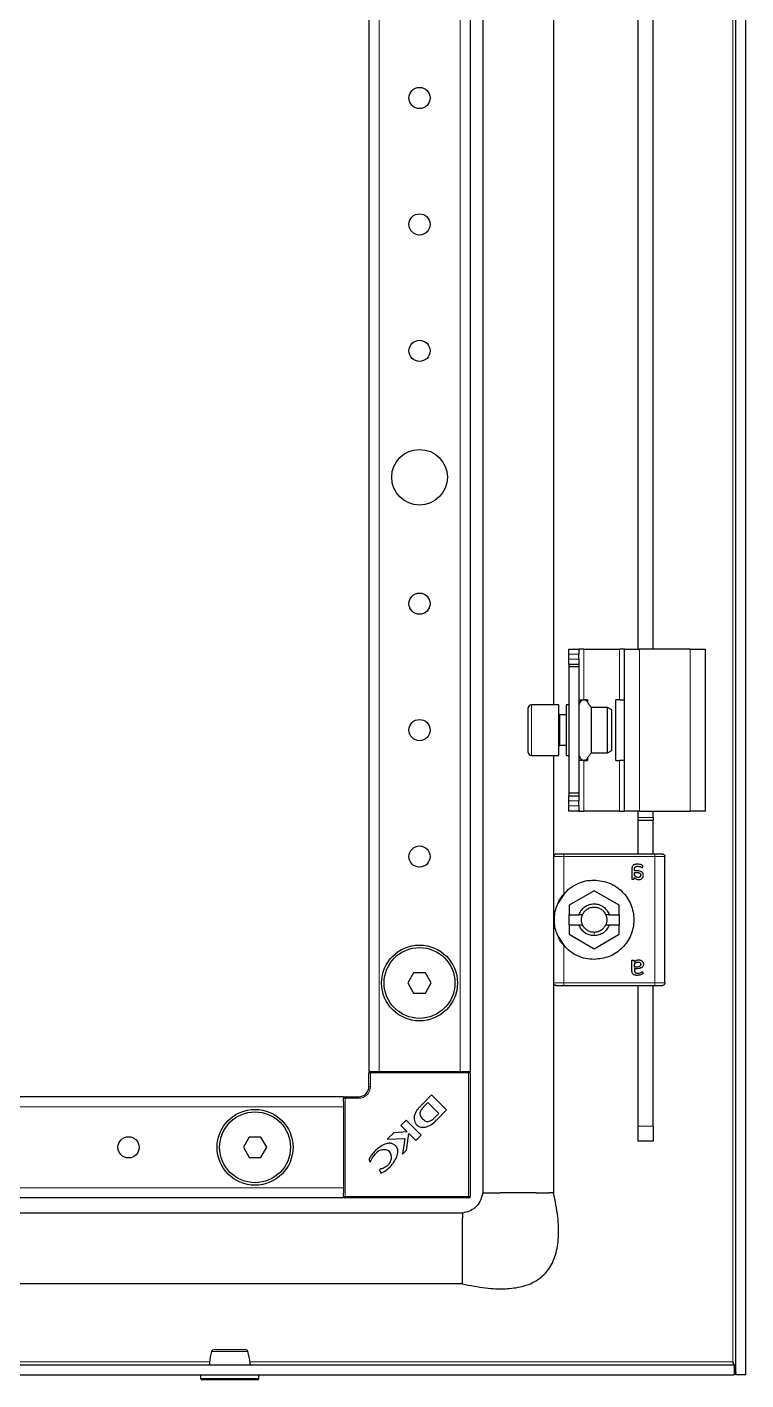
# Model space of a CAD drawing. Header units: millimetres. Extents: x -672 to 1653, y -981 to 741.
# Drawn here: x 1510.5 to 1652.5, y -865.4 to -597.9 of the extents above; entities that cross this region are included whole.
import ezdxf

# ---------------------------------------------------------------- set-up
doc = ezdxf.new("R2010")
doc.units = ezdxf.units.MM
doc.linetypes.add('SLD-Сплошная', pattern=[0])

msp = doc.modelspace()

# ---------------------------------------------------------------- linework, layer by layer
at = {"color": 7, "linetype": 'SLD-Сплошная', "lineweight": 25}
for p, q in [((1650.51, -864.41), (1650.51, 490.59)), ((1652.51, -864.41), (1652.51, 490.59)), ((1600.51, 454.59), (1600.51, -828.41)), ((1578.01, 430.59), (1578.01, -804.41)), ((1598.01, 430.59), (1598.01, -804.41)), ((1614.51, -437.09), (1614.51, -731.91)), ((1631.21, -720.91), (1631.21, -437.41)), ((1634.21, -720.91), (1634.21, -437.41)), ((1617.51, -720.91), (1619.51, -720.91)), ((1617.51, -721.91), (1617.51, -720.91)), ((1617.51, -722.91), (1617.51, -721.91)), ((1619.51, -720.91), (1619.51, -721.91)), ((1620.51, -720.91), (1619.51, -720.91)), ((1619.51, -722.91), (1619.51, -721.91)), ((1620.51, -720.91), (1627.51, -720.91)), ((1628.51, -720.91), (1627.51, -720.91)), ((1628.51, -720.91), (1631.51, -720.91)), ((1628.51, -752.91), (1628.51, -720.91)), ((1641.51, -720.91), (1631.51, -720.91)), ((1641.51, -720.91), (1644.51, -720.91)), ((1644.51, -752.91), (1644.51, -720.91)), ((1617.51, -723.91), (1617.51, -722.91)), ((1619.51, -723.91), (1617.51, -723.91)), ((1617.51, -723.91), (1617.51, -724.41)), ((1619.51, -724.41), (1617.51, -724.41)), ((1617.51, -724.41), (1617.51, -749.41)), ((1619.51, -722.91), (1619.51, -723.91)), ((1619.51, -723.91), (1619.51, -724.41)), ((1619.51, -724.41), (1619.51, -749.41)), ((1609.51, -739.16), (1609.51, -732.51)), ((1615.51, -731.91), (1610.11, -731.91)), ((1615.51, -739.47), (1615.51, -731.91)), ((1617.51, -731.91), (1617.01, -731.91)), ((1617.01, -731.91), (1617.01, -733.12)), ((1619.51, -730.91), (1620.51, -730.91)), ((1621.21, -730.91), (1620.51, -730.91)), ((1621.21, -730.91), (1621.21, -731.36)), ((1625.14, -732.41), (1622.01, -732.41)), ((1622.01, -741.41), (1622.01, -732.41)), ((1626.01, -732.91), (1625.14, -732.41)), ((1625.14, -741.41), (1625.14, -732.41)), ((1626.01, -740.91), (1626.01, -732.91)), ((1626.81, -742.91), (1626.81, -730.91)), ((1627.51, -730.91), (1626.81, -730.91)), ((1627.51, -730.91), (1628.51, -730.91)), ((1617.01, -733.91), (1615.76, -733.91)), ((1617.01, -733.12), (1617.01, -741.91)), ((1609.51, -741.31), (1609.51, -739.16)), ((1615.51, -741.91), (1615.51, -739.47)), ((1615.76, -739.91), (1617.01, -739.91)), ((1625.14, -741.41), (1626.01, -740.91)), ((1610.11, -741.91), (1615.51, -741.91)), ((1614.51, -741.91), (1614.51, -761.74)), ((1617.01, -741.91), (1617.51, -741.91)), ((1620.51, -742.91), (1619.51, -742.91)), ((1620.51, -742.91), (1621.21, -742.91)), ((1621.21, -742.46), (1621.21, -742.91)), ((1622.01, -741.41), (1625.14, -741.41)), ((1626.81, -742.91), (1627.51, -742.91)), ((1628.51, -742.91), (1627.51, -742.91)), ((1619.51, -749.41), (1617.51, -749.41)), ((1617.51, -749.41), (1617.51, -749.91)), ((1617.51, -749.91), (1619.51, -749.91)), ((1617.51, -750.91), (1617.51, -749.91)), ((1617.51, -751.91), (1617.51, -750.91)), ((1619.51, -749.41), (1619.51, -749.91)), ((1619.51, -749.91), (1619.51, -750.91)), ((1619.51, -751.91), (1619.51, -750.91)), ((1617.51, -752.91), (1617.51, -751.91)), ((1619.51, -752.91), (1617.51, -752.91)), ((1619.51, -751.91), (1619.51, -752.91)), ((1619.51, -752.91), (1620.51, -752.91)), ((1627.51, -752.91), (1620.51, -752.91)), ((1627.51, -752.91), (1628.51, -752.91)), ((1631.51, -752.91), (1628.51, -752.91)), ((1631.21, -754.21), (1631.21, -752.91)), ((1631.21, -754.71), (1631.21, -754.21)), ((1631.51, -752.91), (1641.51, -752.91)), ((1634.21, -754.21), (1634.21, -752.91)), ((1634.21, -754.21), (1634.21, -754.71)), ((1644.51, -752.91), (1641.51, -752.91)), ((1631.21, -754.71), (1634.21, -754.71)), ((1631.21, -761.41), (1631.21, -754.71)), ((1634.21, -761.41), (1634.21, -754.71)), ((1614.51, -761.91), (1614.51, -786.91)), ((1634.51, -761.41), (1616.51, -761.41)), ((1635.11, -761.41), (1634.86, -761.41)), ((1636.51, -786.91), (1636.51, -761.91)), ((1629.95, -764.45), (1629.95, -766.32)), ((1630.48, -764.71), (1630.48, -764.49)), ((1630.86, -764.71), (1630.48, -764.71)), ((1630.48, -765.06), (1630.91, -765.06)), ((1630.48, -765.65), (1630.48, -765.06)), ((1630.41, -766.32), (1630.41, -766.04)), ((1615.34, -771.29), (1616.84, -769.03)), ((1622.51, -768.7), (1617.56, -771.55)), ((1627.46, -771.55), (1622.51, -768.7)), ((1617.56, -771.55), (1617.56, -773.41)), ((1627.46, -773.41), (1627.46, -771.55)), ((1617.56, -773.41), (1619.52, -773.41)), ((1617.56, -775.41), (1617.56, -773.41)), ((1617.56, -775.41), (1617.56, -777.27)), ((1617.56, -775.41), (1619.52, -775.41)), ((1620.22, -773.41), (1619.52, -773.41)), ((1619.52, -775.41), (1620.22, -775.41)), ((1625.49, -773.41), (1624.8, -773.41)), ((1624.8, -775.41), (1625.49, -775.41)), ((1625.49, -773.41), (1627.46, -773.41)), ((1625.49, -775.41), (1627.46, -775.41)), ((1627.46, -773.41), (1627.46, -775.41)), ((1627.46, -777.27), (1627.46, -775.41)), ((1616.84, -779.8), (1615.34, -777.54)), ((1617.56, -777.27), (1622.51, -780.13)), ((1622.51, -780.13), (1627.46, -777.27)), ((1629.95, -784.37), (1629.95, -782.5)), ((1630.41, -782.51), (1630.41, -782.78)), ((1630.48, -783.77), (1630.48, -783.18)), ((1630.91, -783.77), (1630.48, -783.77)), ((1586.85, -784.91), (1585.7, -786.91)), ((1589.16, -784.91), (1586.85, -784.91)), ((1590.32, -786.91), (1589.16, -784.91)), ((1630.86, -784.12), (1630.48, -784.12)), ((1630.48, -784.12), (1630.48, -784.34)), ((1585.7, -786.91), (1586.85, -788.91)), ((1586.85, -788.91), (1589.16, -788.91)), ((1589.16, -788.91), (1590.32, -786.91)), ((1614.51, -787.09), (1614.51, -828.41)), ((1616.51, -787.41), (1634.51, -787.41)), ((1631.21, -815.21), (1631.21, -787.41)), ((1634.21, -815.21), (1634.21, -787.41)), ((1634.86, -787.41), (1635.11, -787.41)), ((1578.01, -804.41), (1578.31, -804.41)), ((1578.01, -807.41), (1578.01, -804.71)), ((1578.31, -804.41), (1578.95, -804.41)), ((1578.95, -804.41), (1580.01, -804.41)), ((1580.01, -804.41), (1596.01, -804.41)), ((1596.01, -804.41), (1597.06, -804.41)), ((1597.06, -804.41), (1597.71, -804.41)), ((1597.71, -804.41), (1598.01, -804.41)), ((1598.01, -804.71), (1598.01, -829.11)), ((1573.01, -809.41), (1443.01, -809.41)), ((1573.01, -809.41), (1573.01, -809.71)), ((1573.01, -810.36), (1573.01, -809.71)), ((1573.01, -810.36), (1573.01, -811.41)), ((1573.31, -809.41), (1576.01, -809.41)), ((1590.4, -809.06), (1588.51, -810.95)), ((1589.65, -810.54), (1589, -811.22)), ((1591.84, -812.72), (1589.65, -810.54)), ((1593.36, -812.02), (1590.4, -809.06)), ((1573.01, -811.41), (1573.01, -827.41)), ((1588.51, -810.95), (1588.49, -810.97)), ((1591.12, -813.46), (1591.84, -812.72)), ((1591.37, -814.01), (1593.36, -812.02)), ((1585.4, -814.06), (1584.34, -815.12)), ((1584.34, -815.12), (1585.58, -816.36)), ((1588.36, -817.02), (1585.4, -814.06)), ((1631.21, -818.21), (1631.21, -815.21)), ((1634.21, -815.21), (1634.21, -818.21)), ((1554.35, -817.41), (1553.2, -819.41)), ((1556.66, -817.41), (1554.35, -817.41)), ((1557.82, -819.41), (1556.66, -817.41)), ((1582.92, -816.54), (1581.63, -817.83)), ((1581.63, -817.83), (1585.11, -817.65)), ((1585.58, -816.36), (1582.92, -816.54)), ((1585.11, -817.65), (1584.64, -820.74)), ((1585.43, -819.95), (1585.92, -816.68)), ((1585.92, -816.68), (1587.31, -818.07)), ((1587.31, -818.07), (1588.36, -817.02)), ((1634.21, -818.21), (1631.21, -818.21)), ((1553.2, -819.41), (1554.35, -821.41)), ((1556.66, -821.41), (1557.82, -819.41)), ((1584.64, -820.74), (1585.43, -819.95)), ((1554.35, -821.41), (1556.66, -821.41)), ((1578.01, -821.79), (1578.26, -822.3)), ((1578.26, -822.3), (1578.37, -822.19)), ((1580.21, -823.73), (1580.07, -823.87)), ((1580.07, -823.87), (1580.4, -824.56)), ((1573.01, -827.41), (1573.01, -828.47)), ((1573.01, -829.11), (1573.01, -828.47)), ((1573.01, -829.11), (1573.01, -829.41)), ((1607.64, -828.41), (1603.94, -828.41)), ((1611.08, -828.41), (1607.64, -828.41)), ((1614.51, -828.41), (1613.53, -828.41)), ((1573.01, -829.41), (1443.01, -829.41)), ((1597.71, -829.41), (1573.31, -829.41)), ((1596.51, -832.41), (1443.01, -832.41)), ((1596.51, -835.84), (1596.51, -833.39)), ((1596.51, -838.04), (1596.51, -835.84)), ((1596.51, -842.98), (1596.51, -838.04)), ((1596.51, -845.43), (1596.51, -842.98)), ((1596.51, -846.41), (714.51, -846.41)), ((1596.51, -846.41), (1596.51, -845.43)), ((660.81, -862.41), (1650.21, -862.41)), ((1649.91, -861.81), (1650.1, -862.41)), ((1650.21, -862.41), (1650.21, -864.41)), ((660.81, -864.41), (1650.21, -864.41)), ((1544.76, -864.41), (1544.76, -865.16)), ((1556.01, -865.41), (1545.01, -865.41)), ((1556.26, -865.16), (1556.26, -864.41)), ((1652.51, -864.41), (1650.51, -864.41))]:
    msp.add_line(p, q, dxfattribs=at)
at = {"color": 7, "linetype": 'SLD-Сплошная', "lineweight": 18}
for p, q in [((1649.91, 487.99), (1649.91, -861.81)), ((1580.01, 430.59), (1580.01, -804.41)), ((1596.01, 430.59), (1596.01, -804.41)), ((1619.51, -721.91), (1617.51, -721.91)), ((1620.51, -730.91), (1620.51, -720.91)), ((1627.51, -720.91), (1627.51, -730.91)), ((1631.51, -752.91), (1631.51, -720.91)), ((1641.51, -752.91), (1641.51, -720.91)), ((1617.51, -722.91), (1619.51, -722.91)), ((1610.11, -731.91), (1610.11, -739.47)), ((1615.76, -733.91), (1615.76, -739.91)), ((1610.11, -739.47), (1610.11, -741.91)), ((1620.51, -752.91), (1620.51, -742.91)), ((1627.51, -742.91), (1627.51, -752.91)), ((1619.51, -750.91), (1617.51, -750.91)), ((1617.51, -751.91), (1619.51, -751.91)), ((1631.21, -754.21), (1634.21, -754.21)), ((1616.51, -769.35), (1616.51, -761.91)), ((1616.51, -761.91), (1634.51, -761.91)), ((1634.51, -761.91), (1634.51, -786.91)), ((1622.51, -776.91), (1622.51, -777.56)), ((1616.51, -786.91), (1616.51, -779.47)), ((1634.51, -786.91), (1616.51, -786.91)), ((1578.01, -804.71), (1578.31, -804.71)), ((1578.31, -804.71), (1578.31, -804.41)), ((1578.31, -804.71), (1578.31, -807.41)), ((1597.71, -804.71), (1578.31, -804.71)), ((1597.71, -804.71), (1597.71, -804.41)), ((1597.71, -829.11), (1597.71, -804.71)), ((1597.71, -804.71), (1598.01, -804.71)), ((1578.01, -807.41), (1578.31, -807.41)), ((1573.01, -809.71), (1573.31, -809.71)), ((1573.31, -809.71), (1573.31, -809.41)), ((1576.01, -809.71), (1573.31, -809.71)), ((1573.31, -809.71), (1573.31, -829.11)), ((1576.01, -809.41), (1576.01, -809.71)), ((1573.01, -811.41), (1443.01, -811.41)), ((1631.21, -815.21), (1634.21, -815.21)), ((1573.01, -827.41), (1443.01, -827.41)), ((1573.01, -829.11), (1573.31, -829.11)), ((1573.31, -829.11), (1597.71, -829.11)), ((1573.31, -829.41), (1573.31, -829.11)), ((1597.71, -829.11), (1597.71, -829.41)), ((1597.71, -829.11), (1598.01, -829.11)), ((1546.54, -861.81), (764.48, -861.81)), ((1649.91, -861.81), (1554.48, -861.81)), ((1544.76, -865.16), (1556.26, -865.16))]:
    msp.add_line(p, q, dxfattribs=at)
at = {"color": 7, "linetype": 'SLD-Сплошная', "lineweight": 25}
for centre, radius in [((1588.01, -611.91), 2.1), ((1588.01, -636.91), 2.1), ((1588.01, -661.91), 2.1), ((1588.01, -686.91), 5.5), ((1588.01, -711.91), 2.1), ((1588.01, -736.91), 2.1), ((1588.01, -761.91), 2.1), ((1588.01, -786.91), 7.5), ((1588.01, -786.91), 7), ((1555.51, -819.41), 7.5), ((1555.51, -819.41), 7), ((1530.51, -819.41), 2.1)]:
    msp.add_circle(centre, radius, dxfattribs=at)
for centre, radius, start, end in [((1610.11, -732.51), 0.6, 90, 180), ((1615.76, -733.66), 0.25, 180, 270), ((1615.76, -740.16), 0.25, 90, 180), ((1610.11, -741.31), 0.6, 180, 270), ((1578.31, -804.71), 0.3, 90, 180), ((1597.71, -804.71), 0.3, 0, 90), ((1576.01, -807.41), 2, 270, 0), ((1573.31, -809.71), 0.3, 90, 180), ((1587.71, -810.8), 4.87, 290.3445, 318.7777), ((1586.93, -808.99), 6.12, 306.9888, 313.0744), ((1580.93, -821.82), 1.94, 53.3097, 142.3464), ((1580.5, -821.42), 1.97, 308.454, 35.887), ((1573.31, -829.11), 0.3, 180, 270), ((1597.71, -829.11), 0.3, 270, 0), ((1547.4, -859.91), 0.5, 89.9982, 165.4001), ((1553.62, -859.91), 0.5, 15.316, 90.0228), ((1545.01, -865.16), 0.25, 180, 270), ((1556.01, -865.16), 0.25, 270, 0)]:
    msp.add_arc(centre, radius, start, end, dxfattribs=at)
at = {"color": 7, "linetype": 'SLD-Сплошная', "lineweight": 18}
msp.add_arc((1576.01, -807.41), 2.3, 270, 0, dxfattribs=at)
at = {"color": 7, "linetype": 'SLD-Сплошная', "lineweight": 25}
for points, knots in [([(1622.01, -732.41), (1621.83, -732.26), (1621.48, -731.95), (1621.29, -731.38), (1620.93, -731.08), (1620.59, -730.95), (1620.23, -730.98), (1619.88, -731.17), (1619.63, -731.53), (1619.55, -731.83), (1619.51, -731.98)], [0, 0, 0, 0, 0.185676, 0.371025, 0.466937, 0.562172, 0.656347, 0.751553, 0.873842, 1, 1, 1, 1]), ([(1619.51, -741.84), (1619.55, -741.99), (1619.63, -742.29), (1619.88, -742.65), (1620.23, -742.84), (1620.59, -742.88), (1620.93, -742.75), (1621.29, -742.44), (1621.48, -741.87), (1621.83, -741.57), (1622.01, -741.41)], [0, 0, 0, 0, 0.126158, 0.248447, 0.343653, 0.437828, 0.533063, 0.628975, 0.814324, 1, 1, 1, 1]), ([(1631.06, -763.41), (1630.91, -763.42), (1630.69, -763.43), (1630.41, -763.52), (1630.22, -763.64), (1630.08, -763.81), (1629.97, -764.08), (1629.96, -764.31), (1629.95, -764.45)], [0, 0, 0, 0, 0.250089, 0.382495, 0.500259, 0.622163, 0.750133, 1, 1, 1, 1]), ([(1630.48, -764.49), (1630.48, -764.4), (1630.49, -764.26), (1630.55, -764.09), (1630.62, -763.98), (1630.73, -763.9), (1630.85, -763.85), (1630.98, -763.83), (1631.07, -763.83), (1631.12, -763.82)], [0, 0, 0, 0, 0.250023, 0.382539, 0.499802, 0.620838, 0.749652, 0.874777, 1, 1, 1, 1]), ([(1632.24, -765.63), (1632.24, -765.55), (1632.23, -765.39), (1632.13, -765.18), (1631.98, -765), (1631.71, -764.83), (1631.33, -764.72), (1631.01, -764.71), (1630.86, -764.71)], [0, 0, 0, 0, 0.125049, 0.249886, 0.370856, 0.49982, 0.749609, 1, 1, 1, 1]), ([(1630.91, -765.06), (1631.01, -765.06), (1631.19, -765.07), (1631.41, -765.13), (1631.56, -765.22), (1631.65, -765.33), (1631.71, -765.45), (1631.71, -765.54), (1631.71, -765.59)], [0, 0, 0, 0, 0.2796523, 0.5002477, 0.6294853, 0.7501859, 0.8757628, 1, 1, 1, 1]), ([(1632.12, -763.91), (1632.13, -763.85), (1632.13, -763.77), (1632.06, -763.68), (1631.92, -763.59), (1631.6, -763.46), (1631.27, -763.43), (1631.06, -763.41)], [0, 0, 0, 0, 0.124693, 0.187182, 0.249773, 0.500039, 1, 1, 1, 1]), ([(1631.12, -763.82), (1631.28, -763.84), (1631.52, -763.87), (1631.77, -763.99), (1631.9, -764.06), (1631.97, -764.11), (1632.01, -764.11), (1632.02, -764.12)], [0, 0, 0, 0, 0.4986996, 0.7495075, 0.8749492, 0.9467834, 1, 1, 1, 1]), ([(1632.02, -764.12), (1632.03, -764.12), (1632.05, -764.11), (1632.07, -764.1), (1632.08, -764.09), (1632.1, -764.07), (1632.12, -764.03), (1632.12, -763.99), (1632.12, -763.94), (1632.12, -763.92), (1632.12, -763.91)], [0, 0, 0, 0, 0.128825, 0.180169, 0.243397, 0.36986, 0.499864, 0.749649, 0.843476, 1, 1, 1, 1]), ([(1629.95, -766.32), (1629.95, -766.33), (1629.95, -766.35), (1629.96, -766.37), (1629.99, -766.39), (1630.06, -766.41), (1630.13, -766.41), (1630.18, -766.41)], [0, 0, 0, 0, 0.1248807, 0.1833764, 0.2509342, 0.5003357, 1, 1, 1, 1]), ([(1630.18, -766.41), (1630.22, -766.41), (1630.29, -766.41), (1630.37, -766.39), (1630.39, -766.37), (1630.4, -766.35), (1630.41, -766.33), (1630.41, -766.32)], [0, 0, 0, 0, 0.499718, 0.749437, 0.810587, 0.875078, 1, 1, 1, 1]), ([(1630.41, -766.04), (1630.53, -766.15), (1630.72, -766.33), (1630.99, -766.43), (1631.16, -766.47), (1631.24, -766.47), (1631.28, -766.47)], [0, 0, 0, 0, 0.499113, 0.749325, 0.874665, 1, 1, 1, 1]), ([(1631.2, -766.06), (1631.13, -766.05), (1630.98, -766.04), (1630.72, -765.91), (1630.58, -765.75), (1630.48, -765.65)], [0, 0, 0, 0, 0.2499389, 0.4998636, 1, 1, 1, 1]), ([(1631.71, -765.59), (1631.71, -765.65), (1631.7, -765.75), (1631.64, -765.87), (1631.57, -765.94), (1631.49, -766), (1631.4, -766.04), (1631.3, -766.06), (1631.23, -766.06), (1631.2, -766.06)], [0, 0, 0, 0, 0.2491681, 0.3736348, 0.4993903, 0.6193944, 0.7496557, 0.8747703, 1, 1, 1, 1]), ([(1631.28, -766.47), (1631.4, -766.46), (1631.59, -766.45), (1631.81, -766.37), (1631.97, -766.27), (1632.09, -766.14), (1632.22, -765.93), (1632.23, -765.75), (1632.24, -765.63)], [0, 0, 0, 0, 0.25007, 0.379181, 0.500499, 0.62417, 0.750842, 1, 1, 1, 1]), ([(1616.51, -779.47), (1616.22, -779.1), (1615.65, -778.34), (1615.09, -777.09), (1614.74, -775.82), (1614.61, -774.41), (1614.74, -773.01), (1615.09, -771.73), (1615.65, -770.48), (1616.22, -769.73), (1616.51, -769.35)], [0, 0, 0, 0, 0.125762, 0.25037, 0.375307, 0.500139, 0.62481, 0.749763, 0.874888, 1, 1, 1, 1]), ([(1629.95, -782.5), (1629.95, -782.49), (1629.95, -782.48), (1629.96, -782.46), (1629.99, -782.44), (1630.06, -782.41), (1630.13, -782.41), (1630.18, -782.41)], [0, 0, 0, 0, 0.124884, 0.186377, 0.250914, 0.500322, 1, 1, 1, 1]), ([(1630.18, -782.41), (1630.22, -782.41), (1630.28, -782.41), (1630.35, -782.43), (1630.38, -782.44), (1630.39, -782.46), (1630.4, -782.48), (1630.41, -782.49), (1630.41, -782.51)], [0, 0, 0, 0, 0.499162, 0.644242, 0.749698, 0.813605, 0.875217, 1, 1, 1, 1]), ([(1630.41, -782.78), (1630.53, -782.67), (1630.72, -782.5), (1631.03, -782.37), (1631.2, -782.36), (1631.28, -782.35)], [0, 0, 0, 0, 0.499364, 0.749701, 1, 1, 1, 1]), ([(1630.48, -783.18), (1630.58, -783.07), (1630.72, -782.92), (1630.95, -782.8), (1631.09, -782.77), (1631.16, -782.77), (1631.2, -782.77)], [0, 0, 0, 0, 0.499765, 0.749504, 0.874771, 1, 1, 1, 1]), ([(1632.24, -783.2), (1632.24, -783.24), (1632.24, -783.31), (1632.21, -783.47), (1632.13, -783.65), (1631.98, -783.83), (1631.71, -784), (1631.33, -784.1), (1631.01, -784.11), (1630.86, -784.12)], [0, 0, 0, 0, 0.062637, 0.125278, 0.250072, 0.374841, 0.499994, 0.749696, 1, 1, 1, 1]), ([(1631.71, -783.24), (1631.71, -783.28), (1631.7, -783.37), (1631.65, -783.5), (1631.56, -783.6), (1631.41, -783.69), (1631.19, -783.76), (1631.01, -783.76), (1630.91, -783.77)], [0, 0, 0, 0, 0.124446, 0.249795, 0.37, 0.499734, 0.719932, 1, 1, 1, 1]), ([(1631.2, -782.77), (1631.27, -782.77), (1631.36, -782.78), (1631.49, -782.82), (1631.57, -782.88), (1631.64, -782.95), (1631.68, -783.04), (1631.71, -783.14), (1631.71, -783.2), (1631.71, -783.24)], [0, 0, 0, 0, 0.249623, 0.37714, 0.499734, 0.62273, 0.749812, 0.874876, 1, 1, 1, 1]), ([(1631.28, -782.35), (1631.4, -782.36), (1631.59, -782.37), (1631.81, -782.46), (1631.97, -782.55), (1632.09, -782.68), (1632.22, -782.89), (1632.23, -783.08), (1632.24, -783.2)], [0, 0, 0, 0, 0.25007, 0.379559, 0.500499, 0.624556, 0.750843, 1, 1, 1, 1]), ([(1631.06, -785.41), (1630.99, -785.41), (1630.84, -785.41), (1630.62, -785.37), (1630.41, -785.3), (1630.22, -785.18), (1630.08, -785.01), (1629.97, -784.74), (1629.96, -784.52), (1629.95, -784.37)], [0, 0, 0, 0, 0.125255, 0.250437, 0.383066, 0.500493, 0.622629, 0.75025, 1, 1, 1, 1]), ([(1630.48, -784.34), (1630.48, -784.38), (1630.48, -784.47), (1630.5, -784.6), (1630.55, -784.73), (1630.62, -784.84), (1630.73, -784.92), (1630.89, -784.99), (1631.03, -785), (1631.12, -785)], [0, 0, 0, 0, 0.125295, 0.250514, 0.383518, 0.50035, 0.621938, 0.750243, 1, 1, 1, 1]), ([(1632.12, -784.92), (1632.12, -784.94), (1632.12, -785), (1632.11, -785.08), (1632.06, -785.14), (1631.92, -785.23), (1631.6, -785.36), (1631.27, -785.39), (1631.06, -785.41)], [0, 0, 0, 0, 0.062686, 0.125173, 0.187628, 0.250185, 0.500314, 1, 1, 1, 1]), ([(1631.12, -785), (1631.28, -784.99), (1631.59, -784.96), (1631.85, -784.75), (1632.01, -784.71), (1632.02, -784.71)], [0, 0, 0, 0, 0.498852, 0.946609, 1, 1, 1, 1]), ([(1632.02, -784.71), (1632.03, -784.71), (1632.05, -784.71), (1632.07, -784.72), (1632.08, -784.73), (1632.1, -784.76), (1632.12, -784.82), (1632.12, -784.87), (1632.12, -784.92)], [0, 0, 0, 0, 0.13107, 0.182437, 0.243796, 0.371388, 0.500442, 1, 1, 1, 1]), ([(1587.36, -812.3), (1587.25, -812.5), (1587.04, -812.89), (1586.92, -813.52), (1586.96, -814.12), (1587.16, -814.65), (1587.52, -815.09), (1588.04, -815.38), (1588.69, -815.49), (1589.15, -815.41), (1589.4, -815.37)], [0, 0, 0, 0, 0.138091, 0.265455, 0.384013, 0.496103, 0.605759, 0.71979, 0.847662, 1, 1, 1, 1]), ([(1588.04, -811.45), (1587.9, -811.6), (1587.66, -811.87), (1587.45, -812.16), (1587.36, -812.3)], [0, 0, 0, 0, 0.55183, 1, 1, 1, 1]), ([(1588.49, -810.97), (1588.42, -811.05), (1588.26, -811.2), (1588.11, -811.37), (1588.04, -811.45)], [0, 0, 0, 0, 0.486421, 1, 1, 1, 1]), ([(1589, -811.22), (1588.81, -811.42), (1588.46, -811.79), (1588.13, -812.32), (1588.07, -812.77), (1588.14, -813.11), (1588.33, -813.47), (1588.52, -813.68), (1588.63, -813.8)], [0, 0, 0, 0, 0.274676, 0.503042, 0.607381, 0.716579, 0.843412, 1, 1, 1, 1]), ([(1588.63, -813.8), (1588.73, -813.89), (1588.9, -814.05), (1589.18, -814.23), (1589.45, -814.33), (1589.78, -814.33), (1590.18, -814.17), (1590.46, -813.99), (1590.62, -813.88)], [0, 0, 0, 0, 0.176808, 0.319231, 0.43938, 0.552395, 0.749205, 1, 1, 1, 1]), ([(1583.34, -819.15), (1583.18, -819.02), (1582.84, -818.73), (1582.15, -818.57), (1581.27, -818.7), (1580.2, -819.26), (1579.51, -819.9), (1579.11, -820.27)], [0, 0, 0, 0, 0.130532, 0.266031, 0.423997, 0.666819, 1, 1, 1, 1]), ([(1579.11, -820.27), (1578.87, -820.54), (1578.44, -821), (1578.14, -821.55), (1578.01, -821.79)], [0, 0, 0, 0, 0.577653, 1, 1, 1, 1]), ([(1578.37, -822.19), (1578.51, -821.87), (1578.77, -821.3), (1579.2, -820.84), (1579.4, -820.63)], [0, 0, 0, 0, 0.547643, 1, 1, 1, 1]), ([(1582.14, -823.32), (1582.47, -822.95), (1583.08, -822.25), (1583.63, -821.08), (1583.77, -820.14), (1583.62, -819.5), (1583.43, -819.27), (1583.34, -819.15)], [0, 0, 0, 0, 0.315674, 0.58952, 0.813199, 0.909026, 1, 1, 1, 1]), ([(1581.72, -822.96), (1581.46, -823.18), (1581.01, -823.55), (1580.45, -823.68), (1580.21, -823.73)], [0, 0, 0, 0, 0.5796082, 1, 1, 1, 1]), ([(1580.4, -824.56), (1580.74, -824.37), (1581.37, -824.03), (1581.9, -823.54), (1582.14, -823.32)], [0, 0, 0, 0, 0.5367999, 1, 1, 1, 1]), ([(1600.51, -828.41), (1600.37, -828.99), (1600.1, -830.1), (1599.1, -831.35), (1597.85, -832.1), (1596.97, -832.31), (1596.51, -832.41)], [0, 0, 0, 0, 0.292688, 0.555181, 0.765958, 1, 1, 1, 1]), ([(1596.51, -846.41), (1598.02, -846.72), (1600.82, -847.28), (1604.8, -847.48), (1608.34, -847.06), (1611.45, -845.81), (1613.76, -843.52), (1615.07, -840.56), (1615.58, -837.06), (1615.41, -832.92), (1614.83, -830), (1614.51, -828.41)], [0, 0, 0, 0, 0.136963, 0.253513, 0.352391, 0.452303, 0.545193, 0.633482, 0.735399, 0.856463, 1, 1, 1, 1]), ([(1546.92, -859.76), (1546.73, -860.5), (1546.51, -861.37), (1546.49, -862.28), (1546.49, -862.41)], [0, 0, 0, 0, 0.85815, 1, 1, 1, 1]), ([(1547.4, -859.41), (1547.44, -859.41), (1547.52, -859.41), (1548.08, -859.41), (1548.88, -859.41), (1549.88, -859.41), (1550.94, -859.41), (1551.73, -859.41), (1552.12, -859.41), (1552.21, -859.41)], [0, 0, 0, 0, 0.158514, 0.317278, 0.475863, 0.634247, 0.792477, 0.950708, 1, 1, 1, 1]), ([(1552.21, -859.41), (1552.4, -859.41), (1552.87, -859.41), (1553.42, -859.41), (1553.54, -859.41), (1553.61, -859.41)], [0, 0, 0, 0, 0.256553, 0.627981, 1, 1, 1, 1]), ([(1554.53, -862.41), (1554.53, -862.28), (1554.51, -861.37), (1554.29, -860.5), (1554.1, -859.76)], [0, 0, 0, 0, 0.14185, 1, 1, 1, 1]), ([(1650.21, -862.41), (1650.16, -862.41), (1650.11, -862.35), (1650.01, -862.13), (1649.96, -861.97), (1649.91, -861.81)], [0, 0, 0, 0, 0.5, 0.5, 1, 1, 1, 1]), ([(1650.21, -862.73), (1650.25, -862.86), (1650.45, -863.42), (1650.48, -863.98), (1650.51, -864.41)], [0, 0, 0, 0, 0.226541, 1, 1, 1, 1])]:
    msp.add_open_spline(points, degree=3, knots=knots, dxfattribs=at)
for points in [[(1615.01, -761.41), (1614.94, -761.42), (1614.81, -761.43), (1614.65, -761.55), (1614.53, -761.72), (1614.51, -761.85), (1614.51, -761.91)], [(1616.51, -761.41), (1616.31, -761.41), (1615.92, -761.41), (1615.42, -761.41), (1615.07, -761.41), (1615.03, -761.41), (1615.01, -761.41)], [(1636.01, -761.41), (1635.98, -761.41), (1635.94, -761.41), (1635.59, -761.41), (1635.1, -761.41), (1634.7, -761.41), (1634.51, -761.41)], [(1636.01, -761.41), (1636.07, -761.42), (1636.2, -761.43), (1636.37, -761.55), (1636.48, -761.72), (1636.5, -761.85), (1636.51, -761.91)], [(1616.51, -769.35), (1616.9, -768.94), (1617.69, -768.11), (1619.18, -767.24), (1620.8, -766.67), (1621.94, -766.6), (1622.51, -766.56)], [(1622.51, -766.56), (1623.53, -766.68), (1625.59, -766.92), (1628.2, -768.73), (1629.95, -771.33), (1630.56, -774.41), (1629.95, -777.5), (1628.2, -780.09), (1625.59, -781.91), (1623.53, -782.14), (1622.51, -782.26)], [(1619.52, -773.41), (1619.65, -773.11), (1619.92, -772.51), (1620.64, -771.82), (1621.52, -771.36), (1622.51, -771.21), (1623.49, -771.36), (1624.37, -771.82), (1625.1, -772.51), (1625.36, -773.11), (1625.49, -773.41)], [(1620.22, -773.41), (1620.33, -773.2), (1620.56, -772.77), (1621.12, -772.29), (1621.78, -771.97), (1622.27, -771.93), (1622.51, -771.91)], [(1622.51, -771.91), (1622.75, -771.93), (1623.23, -771.97), (1623.89, -772.29), (1624.45, -772.77), (1624.68, -773.2), (1624.8, -773.41)], [(1622.51, -777.56), (1622.18, -777.53), (1621.52, -777.47), (1620.64, -777.01), (1619.92, -776.32), (1619.65, -775.71), (1619.52, -775.41)], [(1620.22, -775.41), (1620.16, -775.25), (1620.04, -774.93), (1619.99, -774.41), (1620.04, -773.9), (1620.16, -773.57), (1620.22, -773.41)], [(1622.51, -776.91), (1622.27, -776.89), (1621.78, -776.85), (1621.12, -776.53), (1620.56, -776.05), (1620.33, -775.63), (1620.22, -775.41)], [(1625.49, -775.41), (1625.36, -775.71), (1625.1, -776.32), (1624.37, -777.01), (1623.49, -777.47), (1622.83, -777.53), (1622.51, -777.56)], [(1624.8, -775.41), (1624.68, -775.63), (1624.45, -776.05), (1623.89, -776.53), (1623.23, -776.85), (1622.75, -776.89), (1622.51, -776.91)], [(1624.8, -773.41), (1624.86, -773.57), (1624.98, -773.9), (1625.02, -774.41), (1624.98, -774.93), (1624.86, -775.25), (1624.8, -775.41)], [(1622.51, -782.26), (1621.94, -782.23), (1620.8, -782.16), (1619.18, -781.58), (1617.69, -780.71), (1616.9, -779.89), (1616.51, -779.47)], [(1615.01, -787.41), (1614.94, -787.4), (1614.81, -787.39), (1614.65, -787.27), (1614.53, -787.11), (1614.51, -786.98), (1614.51, -786.91)], [(1615.01, -787.41), (1615.03, -787.41), (1615.07, -787.41), (1615.42, -787.41), (1615.92, -787.41), (1616.31, -787.41), (1616.51, -787.41)], [(1634.51, -787.41), (1634.7, -787.41), (1635.1, -787.41), (1635.59, -787.41), (1635.94, -787.41), (1635.98, -787.41), (1636.01, -787.41)], [(1636.51, -786.91), (1636.5, -786.98), (1636.48, -787.11), (1636.37, -787.27), (1636.2, -787.39), (1636.07, -787.4), (1636.01, -787.41)], [(1600.51, -828.41), (1600.55, -828.41), (1600.64, -828.41), (1601.2, -828.41), (1601.49, -828.41)], [(1601.49, -828.41), (1601.82, -828.41), (1602.48, -828.41), (1603.45, -828.41), (1603.94, -828.41)], [(1611.08, -828.41), (1611.56, -828.41), (1612.53, -828.41), (1613.2, -828.41), (1613.53, -828.41)], [(1596.51, -832.41), (1596.51, -832.46), (1596.51, -832.54), (1596.51, -833.11), (1596.51, -833.39)]]:
    msp.add_open_spline(points, degree=3, dxfattribs=at)
at = {"color": 7, "linetype": 'SLD-Сплошная', "lineweight": 18}
for points in [[(1616.51, -761.91), (1616.25, -761.91), (1615.72, -761.91), (1615.06, -761.91), (1614.6, -761.91), (1614.54, -761.91), (1614.51, -761.91)], [(1616.51, -761.41), (1616.51, -761.42), (1616.51, -761.43), (1616.51, -761.55), (1616.51, -761.72), (1616.51, -761.85), (1616.51, -761.91)], [(1634.51, -761.91), (1634.51, -761.85), (1634.51, -761.72), (1634.51, -761.55), (1634.51, -761.43), (1634.51, -761.42), (1634.51, -761.41)], [(1636.51, -761.91), (1636.48, -761.91), (1636.42, -761.91), (1635.95, -761.91), (1635.29, -761.91), (1634.77, -761.91), (1634.51, -761.91)], [(1614.51, -786.91), (1614.54, -786.91), (1614.6, -786.91), (1615.06, -786.91), (1615.72, -786.91), (1616.25, -786.91), (1616.51, -786.91)], [(1616.51, -786.91), (1616.51, -786.98), (1616.51, -787.11), (1616.51, -787.27), (1616.51, -787.39), (1616.51, -787.4), (1616.51, -787.41)], [(1634.51, -787.41), (1634.51, -787.4), (1634.51, -787.39), (1634.51, -787.27), (1634.51, -787.11), (1634.51, -786.98), (1634.51, -786.91)], [(1634.51, -786.91), (1634.77, -786.91), (1635.29, -786.91), (1635.95, -786.91), (1636.42, -786.91), (1636.48, -786.91), (1636.51, -786.91)]]:
    msp.add_open_spline(points, degree=3, dxfattribs=at)
for points, knots in [([(1552.47, -859.79), (1552.37, -859.79), (1551.92, -859.79), (1551.4, -859.79), (1550.6, -859.79), (1549.78, -859.79), (1548.63, -859.79), (1547.69, -859.79), (1547.1, -859.79), (1546.85, -859.79), (1546.92, -859.79), (1546.92, -859.79)], [0, 0, 0, 0, 0.048751, 0.2049421, 0.2053925, 0.3620339, 0.5188266, 0.6757989, 0.8329225, 0.9897783, 1, 1, 1, 1]), ([(1554.07, -859.79), (1554.08, -859.79), (1554.13, -859.79), (1553.83, -859.79), (1553.25, -859.79), (1552.7, -859.79), (1552.47, -859.79)], [0, 0, 0, 0, 0.083271, 0.424284, 0.764725, 1, 1, 1, 1])]:
    msp.add_open_spline(points, degree=3, knots=knots, dxfattribs=at)

doc.saveas('drawing.dxf')
